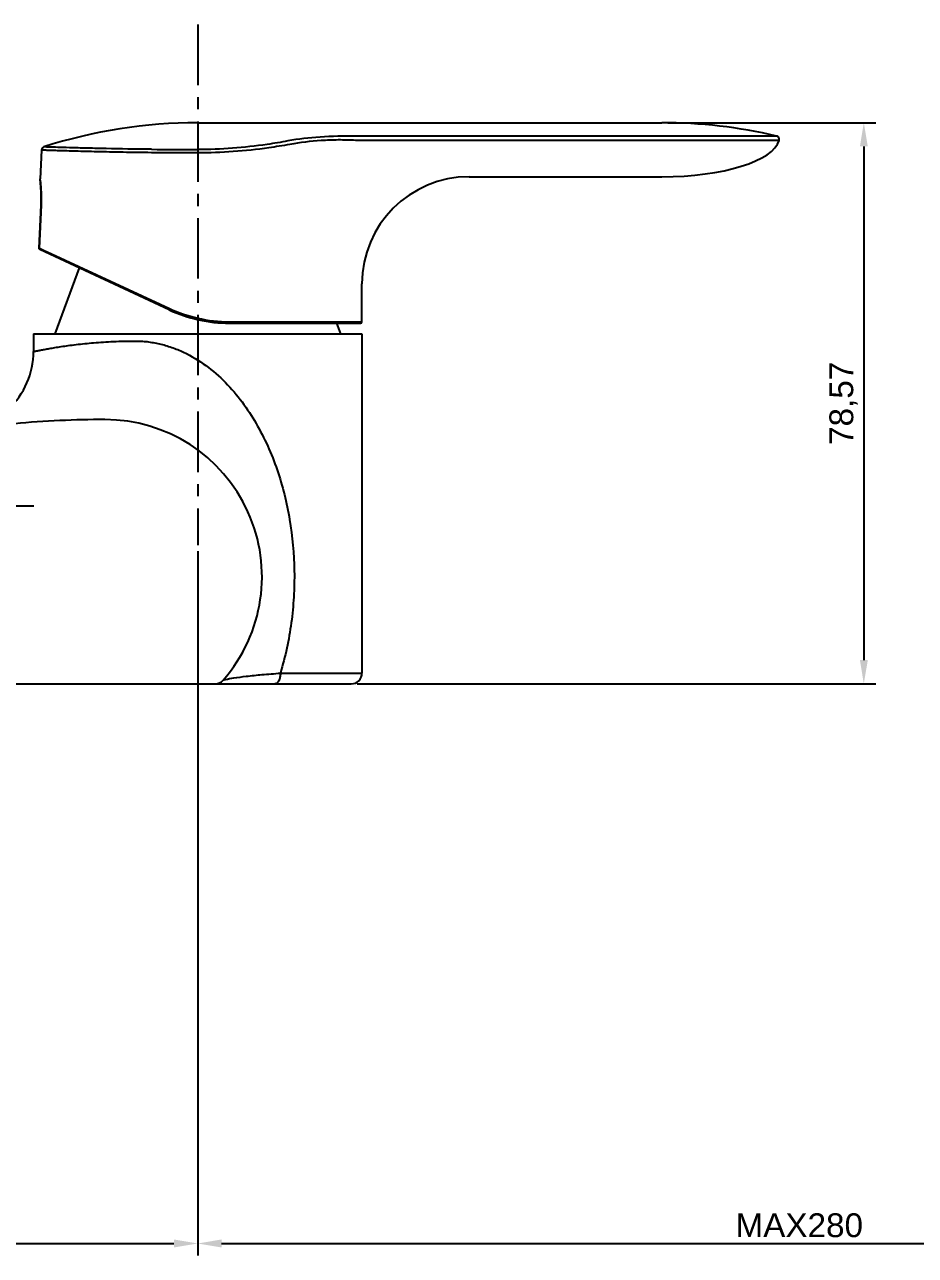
# Model space of a CAD drawing. Header units: millimetres. Extents: x 601 to 1195, y -13 to 407.
# Drawn here: x 972.1 to 1065.7, y 89.1 to 218.4 of the extents above; entities that cross this region are included whole.
import ezdxf

# ---------------------------------------------------------------- set-up
doc = ezdxf.new("R2010")
doc.units = ezdxf.units.MM
doc.header["$LTSCALE"] = 0.1
doc.linetypes.add('CENTERX2', pattern=[101.6, 63.5, -12.7, 12.7, -12.7])
for name, color, linetype in [('02___PRT_ALL_AXES', 7, 'Continuous'), ('CENTER', 1, 'CENTERX2'), ('DIM', 3, 'Continuous')]:
    doc.layers.add(name, color=color, linetype=linetype)
doc.styles.get("Standard").update_dxf_attribs({"font": 'arial.ttf'})
doc.dimstyles.new('ISO-25', dxfattribs={"dimtxt": 2.5, "dimasz": 2.5, "dimexe": 1.25, "dimexo": 0.625, "dimtad": 1, "dimlfac": 1.333333, "dimtxsty": 'Standard', "dimcen": 2.5, "dimadec": 0, "dimazin": 0, "dimtfac": 1, "dimtmove": 0, "dimatfit": 3, "dimfxl": 0, "dimarcsym": 0})

# ---------------------------------------------------------------- blocks, each defined once
blk = doc.blocks.new('*D31')
at = {"layer": 'Defpoints', "color": 0}
for p in [(990.28, 163.71), (924.66, 102.96), (990.28, 90.39)]:
    blk.add_point(p, dxfattribs=at)
at = {"layer": 'DIM', "color": 0, "lineweight": -2}
for p, q in [((990.28, 163.09), (990.28, 89.14)), ((924.66, 102.34), (924.66, 89.14)), ((927.16, 90.39), (987.78, 90.39))]:
    blk.add_line(p, q, dxfattribs=at)
at = {"layer": 'DIM', "color": 0}
for points in [[(927.16, 90.81), (927.16, 89.97), (924.66, 90.39)], [(987.78, 90.81), (987.78, 89.97), (990.28, 90.39)]]:
    blk.add_solid(points, dxfattribs=at)
at = {"layer": 'DIM', "color": 0, "insert": (957.47, 92.52), "char_height": 2.5, "attachment_point": 5}
blk.add_mtext('87,5', dxfattribs=at)
blk = doc.blocks.new('*D32')
at = {"layer": 'Defpoints', "color": 0}
for p in [(1116.66, 169.79), (990.28, 163.71), (1116.66, 90.39)]:
    blk.add_point(p, dxfattribs=at)
at = {"layer": 'DIM', "color": 0, "lineweight": -2}
for p, q in [((1116.66, 169.16), (1116.66, 89.14)), ((990.28, 163.09), (990.28, 89.14)), ((992.78, 90.39), (1114.16, 90.39))]:
    blk.add_line(p, q, dxfattribs=at)
at = {"layer": 'DIM', "color": 0}
for points in [[(992.78, 90.81), (992.78, 89.97), (990.28, 90.39)], [(1114.16, 90.81), (1114.16, 89.97), (1116.66, 90.39)]]:
    blk.add_solid(points, dxfattribs=at)
at = {"layer": 'DIM', "color": 0, "insert": (1053.47, 92.29), "char_height": 2.5, "attachment_point": 5}
blk.add_mtext('MAX280', dxfattribs=at)
blk = doc.blocks.new('*D33')
at = {"layer": 'Defpoints', "color": 0}
for p in [(1039.03, 208.09), (1006.41, 149.16), (1060.25, 149.16)]:
    blk.add_point(p, dxfattribs=at)
at = {"layer": 'DIM', "color": 0, "lineweight": -2}
for p, q in [((1039.66, 208.09), (1061.5, 208.09)), ((1060.25, 205.59), (1060.25, 151.66)), ((1007.03, 149.16), (1061.5, 149.16))]:
    blk.add_line(p, q, dxfattribs=at)
at = {"layer": 'DIM', "color": 0}
for points in [[(1059.84, 205.59), (1060.67, 205.59), (1060.25, 208.09)], [(1059.84, 151.66), (1060.67, 151.66), (1060.25, 149.16)]]:
    blk.add_solid(points, dxfattribs=at)
at = {"layer": 'DIM', "color": 0, "insert": (1058.12, 178.62), "char_height": 2.5, "attachment_point": 5, "rotation": 90}
blk.add_mtext('78,57', dxfattribs=at)

msp = doc.modelspace()

# ---------------------------------------------------------------- linework, layer by layer
at = {"color": 7, "linetype": 'Continuous'}
for p, q in [((990.2812, 208.0878), (1039.0312, 208.0878)), ((1051.078, 206.6908), (1006.8607, 206.6908)), ((1051.3542, 206.2277), (1006.8607, 206.2277)), ((973.8631, 205.2068), (973.7251, 202.1921)), ((985.4247, 205.2936), (985.2369, 205.2955)), ((973.7259, 202.185), (973.7251, 202.1921)), ((973.7288, 202.1593), (973.7259, 202.185)), ((973.7377, 202.0594), (973.7685, 201.7398)), ((1018.7499, 202.4257), (1018.7771, 202.4116)), ((1018.781, 202.4116), (1039.0312, 202.4116)), ((973.8182, 199.417), (973.6146, 194.9094)), ((973.6165, 194.9093), (973.8201, 199.4169)), ((973.8182, 199.417), (973.8201, 199.4169)), ((973.6146, 194.9087), (973.6165, 194.9093)), ((973.6165, 194.9093), (973.7127, 194.8647)), ((987.2673, 188.4406), (973.7011, 194.7667)), ((973.7127, 194.8647), (974.1442, 194.665)), ((974.1442, 194.665), (974.4752, 194.5117)), ((974.4752, 194.5117), (986.3434, 189.0212)), ((977.8408, 192.8363), (975.2857, 185.9225)), ((1007.5125, 191.1802), (1007.5312, 191.1639)), ((986.3434, 189.0212), (987.3046, 188.5767)), ((987.3046, 188.5767), (987.3232, 188.5681)), ((990.2812, 187.5623), (990.2476, 187.4161)), ((993.6066, 187.0352), (1007.3808, 187.0352)), ((993.6101, 187.1852), (993.6358, 187.1852)), ((993.6358, 187.1852), (1007.5312, 187.1852)), ((1004.8654, 187.0352), (1005.2766, 185.9225)), ((973.0312, 185.9102), (973.0312, 184.0597)), ((973.0312, 185.9102), (1007.5312, 185.9102)), ((1007.5312, 185.9102), (1007.5312, 150.2852)), ((998.9632, 150.2852), (1007.5312, 150.2852)), ((944.8266, 149.1602), (992.1016, 149.1602)), ((992.1033, 149.1602), (1006.4062, 149.1602))]:
    msp.add_line(p, q, dxfattribs=at)
msp.add_lwpolyline([(973.7685, 201.7398), (973.8053, 201.2363), (973.8315, 200.5928), (973.8327, 199.8665), (973.8182, 199.417)], dxfattribs=at)
for centre, radius, start, end in [((990.2812, 155.4456), 52.6422, 90, 107.875571), ((1039.0312, 155.4456), 52.6422, 76.770987, 90), ((974.2377, 205.1896), 0.375, 107.875571, 177.378696), ((1050.9922, 206.3258), 0.375, 344.835876, 76.770987), ((990.3515, 691.2862), 486.0175, 269.41918, 269.991714), ((956.0545, 200.197), 17.7829, 5.629682, 6.335592), ((956.2049, 200.2011), 17.6328, 358.969395, 5.664106), ((1018.781, 191.1617), 11.2499, 90.000003, 180.000002), ((956.4645, 200.1994), 17.3732, 357.418376, 358.628026), ((956.2951, 200.2047), 17.5427, 358.624145, 358.952546), ((993.6066, 202.0352), 15, 245, 270), ((993.6383, 202.2874), 15.1029, 245.283202, 257.156932), ((993.6353, 202.2892), 15.104, 257.169533, 269.904554), ((1007.3812, 187.1852), 0.15, 270, 0), ((964.7815, 184.0598), 8.2498, 312.842176, 359.999041), ((980.5312, 71.9102), 105, 90.000023, 95.178147), ((980.5312, 160.4102), 16.5, 318.811849, 90), ((1006.4062, 150.2852), 1.125, 270, 0), ((992.1016, 150.2852), 1.125, 270.000769, 318.813958)]:
    msp.add_arc(centre, radius, start, end, dxfattribs=at)
msp.add_ellipse((1039.0312, 206.6126), major_axis=(12.375, 0), ratio=0.33947594, start_param=-1.57079633, end_param=-0.09174705, dxfattribs=at)
for points, knots in [([(985.2369, 205.2955), (983.7135, 205.3114), (981.5481, 205.3458), (978.8412, 205.4057), (977.2259, 205.4488), (975.9399, 205.4869), (975.0851, 205.513), (974.5829, 205.5319), (974.3453, 205.5371), (974.2028, 205.5472), (974.1384, 205.5437), (974.1226, 205.5465)], [0, 0, 0, 0, 0.41110617, 0.58439598, 0.73063172, 0.84712503, 0.93159905, 0.96138298, 0.98276261, 0.99567053, 1, 1, 1, 1]), ([(999.7421, 206.1716), (999.0242, 206.0358), (995.8979, 205.5087), (992.721, 205.2686), (990.2812, 205.2686)], [0, 0, 0, 0, 0.23044077, 1, 1, 1, 1]), ([(999.9523, 205.8103), (999.2174, 205.6752), (996.02, 205.1517), (992.7738, 204.9137), (990.2812, 204.9137)], [0, 0, 0, 0, 0.23063552, 1, 1, 1, 1]), ([(1006.8607, 206.6908), (1005.6162, 206.6908), (1003.2341, 206.6412), (1000.8594, 206.383), (999.7421, 206.1716)], [0, 0, 0, 0, 0.5225318, 1, 1, 1, 1]), ([(1006.8607, 206.2277), (1006.2528, 206.2587), (1005.0453, 206.2954), (1002.7356, 206.1965), (1001.0373, 206.016), (999.9523, 205.8103)], [0, 0, 0, 0, 0.26334572, 0.52221675, 1, 1, 1, 1]), ([(990.2812, 204.9137), (989.1877, 204.9137), (987.0486, 204.922), (983.9561, 204.9531), (981.5265, 204.9953), (979.7482, 205.033), (978.5687, 205.0615), (977.5073, 205.0901), (976.5722, 205.1175), (975.7701, 205.142), (975.1072, 205.1635), (974.6434, 205.1791), (974.3458, 205.1902), (974.1765, 205.195), (974.0473, 205.2029), (973.9479, 205.1987), (973.9004, 205.2138), (973.8655, 205.2009), (973.8631, 205.2068)], [0, 0, 0, 0, 0.19975849, 0.39079047, 0.56498991, 0.64366946, 0.71573037, 0.78054395, 0.83763552, 0.88663482, 0.92713573, 0.95884002, 0.97135088, 0.98161799, 0.98963127, 0.99537853, 0.99884131, 1, 1, 1, 1]), ([(987.3046, 188.5767), (987.291, 188.5466), (987.2825, 188.5127), (987.2543, 188.4467), (987.2673, 188.4406)], [0, 0, 0, 0, 0.69628676, 1, 1, 1, 1]), ([(993.6358, 187.1852), (993.6358, 187.1497), (993.6302, 187.1112), (993.6228, 187.0352), (993.6066, 187.0352)], [0, 0, 0, 0, 0.68683552, 1, 1, 1, 1]), ([(973.0312, 184.0597), (973.0312, 184.0557), (973.0564, 184.0698), (973.0824, 184.0653), (973.1462, 184.0826), (973.2258, 184.0958), (973.3317, 184.1177), (973.5172, 184.1544), (973.8058, 184.2132), (974.2183, 184.2928), (974.7183, 184.3811), (975.3019, 184.4796), (975.9662, 184.5855), (976.708, 184.6924), (977.8391, 184.837), (979.4149, 184.9958), (981.4773, 185.1306), (982.9283, 185.16), (983.6856, 185.1602)], [0, 0, 0, 0, 0.00111169, 0.0044469, 0.01000438, 0.0177826, 0.02777036, 0.03994786, 0.07078544, 0.11004814, 0.15744869, 0.2127225, 0.27554434, 0.34552676, 0.42226942, 0.59435674, 0.78826312, 1, 1, 1, 1]), ([(983.6856, 185.1602), (983.8974, 185.1558), (984.324, 185.1544), (984.9672, 185.1041), (985.6112, 184.9968), (986.4797, 184.8309), (987.5562, 184.5187), (989.2287, 183.8325), (991.1751, 182.6467), (993.2252, 180.8579), (994.9859, 178.801), (996.4376, 176.5351), (997.6705, 174.1516), (998.9845, 170.8142), (1000.0718, 166.4235), (1000.4784, 161.906), (1000.3978, 158.2751), (1000.0604, 154.6704), (999.4693, 152.0135), (998.9632, 150.2852)], [0, 0, 0, 0, 0.01473206, 0.02966229, 0.04480632, 0.06011353, 0.0911478, 0.12254806, 0.18564595, 0.24857067, 0.3110831, 0.37328038, 0.43532264, 0.49744004, 0.62236252, 0.74842271, 0.81165604, 0.87475605, 1, 1, 1, 1]), ([(993.193, 149.6229), (993.4852, 149.6867), (994.2145, 149.8104), (995.4929, 149.9782), (997.122, 150.1528), (998.3176, 150.2315), (998.9632, 150.2852)], [0, 0, 0, 0, 0.1543858, 0.38157543, 0.66560214, 1, 1, 1, 1]), ([(998.9632, 150.2852), (998.9632, 150.141), (998.9338, 149.8643), (998.8156, 149.4502), (998.5698, 149.1602), (998.397, 149.1602)], [0, 0, 0, 0, 0.32381254, 0.61186438, 1, 1, 1, 1]), ([(992.9483, 149.5444), (992.9676, 149.5664), (993.0575, 149.59), (993.1375, 149.6107), (993.193, 149.6229)], [0, 0, 0, 0, 0.34039837, 1, 1, 1, 1])]:
    msp.add_open_spline(points, degree=3, knots=knots, dxfattribs=at)
for points in [[(973.7011, 194.7667), (973.6507, 194.7902), (973.6121, 194.8538), (973.6146, 194.9094)], [(973.7011, 194.7667), (973.651, 194.79), (973.6134, 194.8541), (973.6165, 194.9093)]]:
    msp.add_open_spline(points, degree=3, dxfattribs=at)
at = {"layer": '02___PRT_ALL_AXES', "color": 7, "linetype": 'Continuous'}
msp.add_line((1007.5312, 187.1852), (1007.5312, 191.1773), dxfattribs=at)
at = {"layer": 'CENTER'}
for p, q in [((990.2812, 218.3897), (990.2812, 163.7136)), ((926.7604, 167.8386), (973.0481, 167.8386))]:
    msp.add_line(p, q, dxfattribs=at)

# ---------------------------------------------------------------- dimensions: what is measured, and where the dimension line sits
at = {"layer": 'DIM'}
dim = msp.add_linear_dim(base=(1060.2518, 149.1602), p1=(1039.0312, 208.0878), p2=(1006.4062, 149.1602), angle=90, dimstyle='ISO-25', dxfattribs=at)
dim.commit()
dim.dimension.update_dxf_attribs({"geometry": '*D33', "text_midpoint": (1058.1244, 178.624)})
dim = msp.add_linear_dim(base=(1116.6562, 90.3899), p1=(990.2812, 163.7136), p2=(1116.6562, 169.7852), text='MAX280', dimstyle='ISO-25', dxfattribs=at)
dim.commit()
dim.dimension.update_dxf_attribs({"geometry": '*D32', "text_midpoint": (1053.4687, 92.2914)})
dim = msp.add_linear_dim(base=(990.2812, 90.3899), p1=(924.6562, 102.9636), p2=(990.2812, 163.7136), dimstyle='ISO-25', dxfattribs=at)
dim.commit()
dim.dimension.update_dxf_attribs({"geometry": '*D31', "text_midpoint": (957.4687, 92.5173)})

doc.saveas('drawing.dxf')
